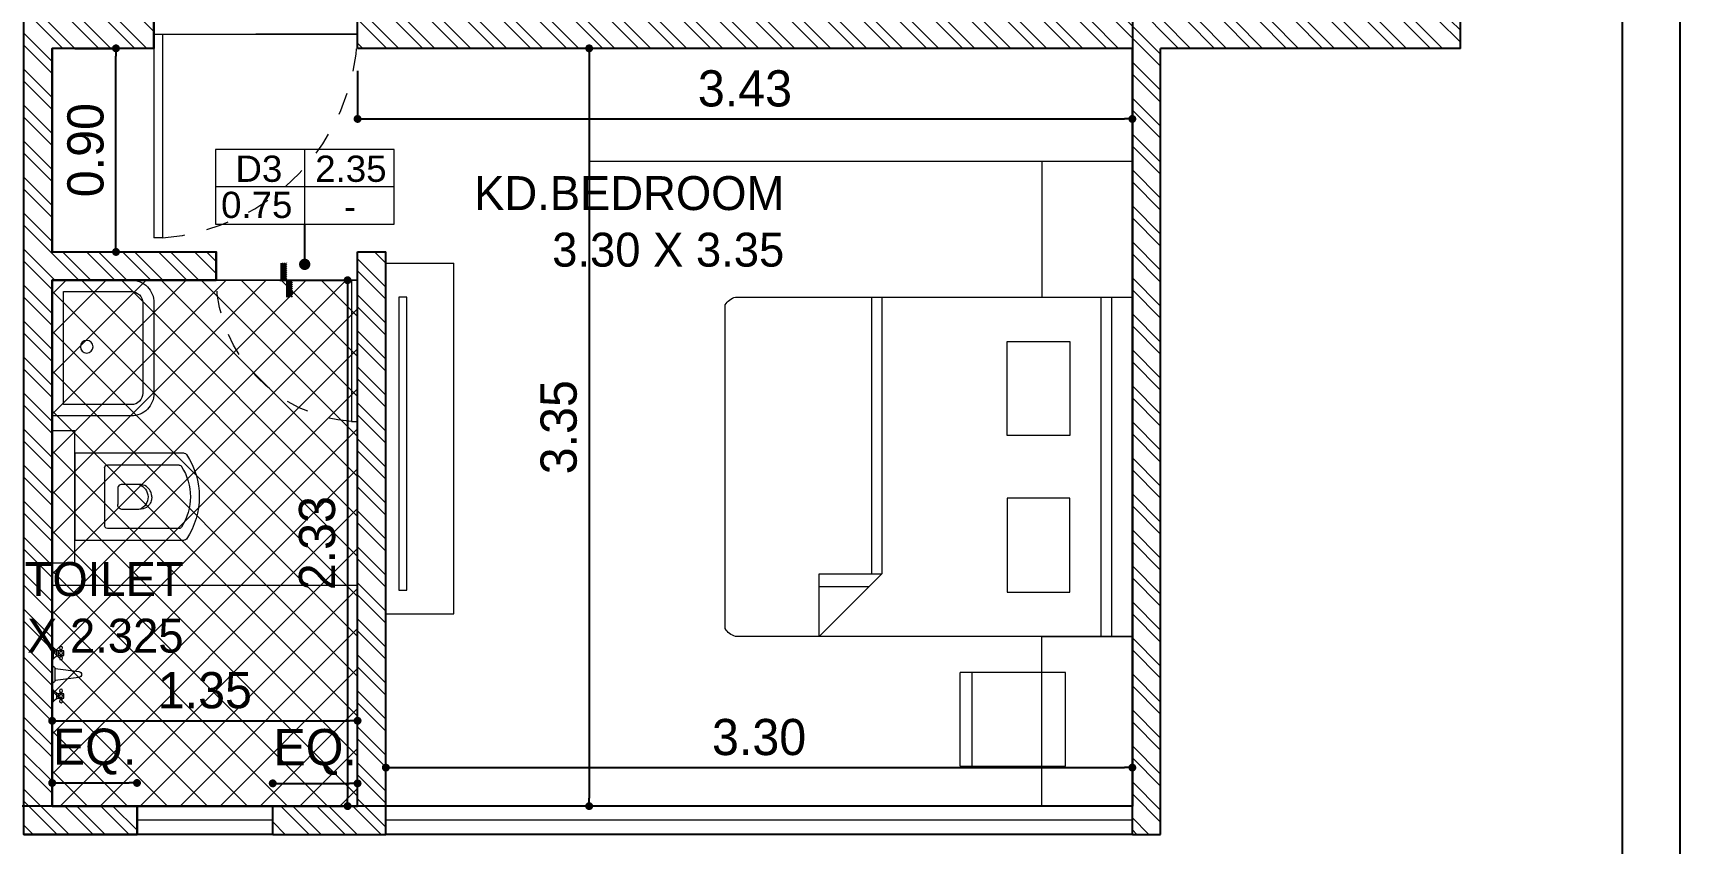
# Model space of a CAD drawing. Header units: metres. Extents: x 494 to 1845, y -666 to 1061.
# Drawn here: x 1822.23 to 1829.51, y 293.45 to 297.03 of the extents above; entities that cross this region are included whole.
import ezdxf

# ---------------------------------------------------------------- set-up
doc = ezdxf.new("R2010")
doc.units = ezdxf.units.M
doc.header["$MEASUREMENT"] = 0
doc.linetypes.add('1', pattern=[0])
doc.linetypes.add('DASHED2', pattern=[0.375, 0.25, -0.125])
doc.layers.get('Defpoints').update_dxf_attribs({"color": 12})
for name, color, linetype in [('A-AREA', 1, 'Continuous'), ('SHEET', 7, 'Continuous'), ('TILE DROP', 180, '1'), ('VDA-TEXT', 250, '1'), ('VDA-WALL BELOW', 8, 'Continuous')]:
    doc.layers.add(name, color=color, linetype=linetype)
for name, color, linetype, lineweight in [('A-Wall Hatch', 8, 'Continuous', 9), ('DIMENSION', 8, 'Continuous', 5), ('VDA-DOOR', 23, 'Continuous', 5), ('VDA-DW TAGS', 4, 'Continuous', 9), ('VDA-FURNITURE', 8, 'Continuous', 13), ('VDA-HATCH', 8, 'Continuous', 9), ('VDA-PLUMBING', 8, 'Continuous', 13), ('VDA-SLIDING DOOR', 4, 'Continuous', 9), ('VDA-WALL', 250, 'Continuous', 25), ('VDA-WINDOW', 5, 'Continuous', 9), ('VDA_FURNITURE', 8, 'Continuous', 13)]:
    doc.layers.add(name, color=color, linetype=linetype, lineweight=lineweight)
doc.styles.add('arial', font='arial.ttf', dxfattribs={"height": 0.3})
doc.styles.add('RS', font='GOTHIC.TTF')
doc.dimstyles.new('SMALL-1', dxfattribs={"dimtxt": 0.16, "dimasz": 0.035, "dimexe": 0, "dimexo": 0.1, "dimgap": 0.05, "dimtad": 1, "dimzin": 0, "dimdsep": 46, "dimtxsty": 'RS', "dimblk": 'DOT', "dimcen": 2.5, "dimclrd": 256, "dimclre": 256, "dimclrt": 5, "dimadec": 0, "dimazin": 0, "dimtfac": 1, "dimtdec": 3, "dimtofl": 0, "dimtmove": 0, "dimatfit": 3, "dimfxl": 0, "dimtolj": 1, "dimtzin": 0, "dimarcsym": 0})
pattern_1 = [(135.0000000000001, (-4.440892098500626e-16, 0.375), (-0.004419417382415919, -0.004419417382415927), [])]

# ---------------------------------------------------------------- blocks, each defined once
blk = doc.blocks.new('zw$FB86')
at = {"layer": 'VDA-FURNITURE'}
for points in [[(0, 0.4500000000007276), (0, 0.1000000000003638, 0.4142135623890781), (0.09999999999854481, 0), (0.5, 0, 0.4142135623784227), (0.5999999999985448, 0.1000000000003638), (0.5999999999985448, 0.4500000000007276)], [(0.05000000000291038, 0.4000000000014552), (0.05000000000291038, 0.09999999999672582, 0.4142135623730954), (0.09999999999854481, 0.0499999999992724), (0.5, 0.0499999999992724, 0.4142135623730952), (0.5499999999956344, 0.09999999999854481), (0.5499999999956344, 0.4000000000014552)]]:
    blk.add_lwpolyline(points, format="xyb", close=True, dxfattribs=at)
blk.add_circle((0.2941563244385179, 0.2973085056728451), 0.02777948606671998, dxfattribs=at)
blk = doc.blocks.new('zw$1B49')
at = {"layer": 'VDA-FURNITURE'}
for p, q in [((0.1172834102981142, 0.1172833973541856), (0.1042519220136455, 0.01303148863371462)), ((0.1563778760828427, 0.01303148863371462), (0.1433463877983741, 0.1172833973541856)), ((1.294392859563231e-08, 0), (0.07167320037115132, 0)), ((0.01280579613376176, 0.006515744258649647), (0.05888253347802674, 0.006515744258649647)), ((0.02606299044418847, 0.04235233785584569), (0.01954724630195415, 0.04235233785584569)), ((0.02606299044418847, 0.03583659359719604), (0.01954724630195415, 0.03583659359719604)), ((0.04836716493446147, 0.01954723289236426), (0.0235124676473788, 0.01954723289236426)), ((0.02606299044418847, 0.02606297715101391), (0.02606299044418847, 0.05212595430202782)), ((0.02606299044418847, 0.05212595430202782), (0.04561022380221402, 0.05212595430202782)), ((0.04561022380221402, 0.02606297715101391), (0.02606299044418847, 0.02606297715101391)), ((0.04561022380221402, 0.05212595430202782), (0.04561022380221402, 0.02606297715101391)), ((0.04561022380221402, 0.04235233785584569), (0.05212596794444835, 0.04235233785584569)), ((0.04561022380221402, 0.03583659359719604), (0.05212596794444835, 0.03583659359719604)), ((0.09122043372917688, 0), (0.1694093652986339, 1.164153218269348e-10)), ((0.1042519220136455, 0.01303148863371462), (0.1563778760828427, 0.01303148863371462)), ((0.1889565977253369, 1.164153218269348e-10), (0.2606297851525596, 2.328306436538696e-10)), ((0.2017623809151701, 0.006515744375064969), (0.2478391182594351, 0.006515744491480291)), ((0.2150195752255968, 0.04235233808867633), (0.2085038310833625, 0.04235233808867633)), ((0.2150195752255968, 0.03583659371361136), (0.2085038310833625, 0.03583659371361136)), ((0.2373237497158698, 0.01954723300877959), (0.2124690524287871, 0.01954723300877959)), ((0.2150195752255968, 0.02606297726742923), (0.2150195752255968, 0.05212595453485847)), ((0.2150195752255968, 0.05212595453485847), (0.2345668076522998, 0.05212595453485847)), ((0.2345668076522998, 0.02606297738384455), (0.2150195752255968, 0.02606297726742923)), ((0.2345668076522998, 0.05212595453485847), (0.2345668076522998, 0.02606297738384455)), ((0.2345668076522998, 0.04235233808867633), (0.2410825517945341, 0.04235233808867633)), ((0.2345668076522998, 0.03583659371361136), (0.2410825517945341, 0.03583659383002669))]:
    blk.add_line(p, q, dxfattribs=at)
for centre in [(0.01303150215971982, 0.03909446578472853), (0.03583660712320125, 0.03909446578472853), (0.05864171208668267, 0.03909446578472853), (0.2019880860098056, 0.03909446590114385), (0.224793190973287, 0.03909446590114385), (0.247598296868091, 0.03909446590114385)]:
    blk.add_circle(centre, 0.007284823654302127, dxfattribs=at)
for centre, radius, start, end in [((0.1303148995139054, 0.1172833973541856), 0.01303148858496634, 4.478646660041038e-08, 180.0000000447864), ((-0.009773602803761605, 0.03583659359719604), 0.03714545025915428, 285.2550999864717, 344.7449000233484), ((0.0814468170501641, 0.03583659359719604), 0.03714545025915428, 195.2551200547921, 254.7448800075654), ((0.1095638171755127, -0.005311634740792215), 0.01909713047432021, 106.1502000087727, 163.8498000219344), ((0.1510657201506547, -0.005311634624376893), 0.01909713047432021, 16.15020006410362, 73.84980008505138), ((0.1791829810463241, 0.03583659371361136), 0.03714545025915428, 285.2550999864717, 344.7449000233484), ((0.2704034018315724, 0.03583659383002669), 0.03714545025915428, 195.2551200547921, 254.7448800075654)]:
    blk.add_arc(centre, radius, start, end, dxfattribs=at)
blk = doc.blocks.new('zw$2702')
at = {"layer": 'VDA-FURNITURE'}
for p, q in [((0.5499802494960022, 0), (0.5499802476333571, 0.584986173780635)), ((0.6499802481921506, 0.5849861740134656), (0.5499802476333571, 0.584986173780635)), ((0.6499802491234732, 2.328306436538696e-10), (0.6499802481921506, 0.5849861740134656)), ((0.06626789482106688, 0.4849861727561802), (0.5499802476333571, 0.4849861738039181)), ((0.5499802476333571, 0.4849861738039181), (0.5499802485646796, 0.09999999997671694)), ((0.08852634602953913, 0.4324880581116304), (0.4059854198785615, 0.4324880588101223)), ((0.4179849887805176, 0.4204884897917509), (0.4179849887805176, 0.1644976834068075)), ((0.2097325569557142, 0.2918388803955168), (0.2097360829429817, 0.2924556011566892)), ((0.2097325569557142, 0.2916363230906427), (0.2097360829429817, 0.2910196023294702)), ((0.2097360829429817, 0.2924556011566892), (0.2098059284107876, 0.2941985074430704)), ((0.2098059284107876, 0.2941985074430704), (0.2100309964807821, 0.2969067156082019)), ((0.2100309964807821, 0.2969067156082019), (0.2105001874806476, 0.3004193421220407)), ((0.2105001874806476, 0.3004193421220407), (0.2113024063946796, 0.3045755033381283)), ((0.2113024063946796, 0.3045755033381283), (0.2125265535505605, 0.3092143153771758)), ((0.2125265535505605, 0.3092143153771758), (0.214261531138618, 0.3141748948255554)), ((0.214261531138618, 0.3141748948255554), (0.2165962422805023, 0.3192963579203933)), ((0.2165962422805023, 0.3192963579203933), (0.2196195882352185, 0.3244178210152313)), ((0.2196195882352185, 0.3244178210152313), (0.2234204721244168, 0.3293784004636109)), ((0.2234204721244168, 0.3293784004636109), (0.2280877952071023, 0.3340172126190737)), ((0.2280877952071023, 0.3340172126190737), (0.2337104606049252, 0.338173373718746)), ((0.2337104606049252, 0.338173373718746), (0.2403773705082131, 0.3416860003490001)), ((0.2403773705082131, 0.3416860003490001), (0.248177426175971, 0.3443942085141316)), ((0.248177426175971, 0.3443942085141316), (0.2571995307298494, 0.3461371148005128)), ((0.2571995307298494, 0.3461371148005128), (0.2675325863601756, 0.3467538355616853)), ((0.2675325863601756, 0.3467538355616853), (0.2780191826241207, 0.3467557415133342)), ((0.2780191826241207, 0.3467557415133342), (0.2874714464487624, 0.3467611278174445)), ((0.2874714464487624, 0.3467611278174445), (0.2959387444498134, 0.3467694973805919)), ((0.2959387444498134, 0.3467694973805919), (0.3034704441743088, 0.3467803528765216)), ((0.3034704441743088, 0.3467803528765216), (0.3101159131692839, 0.3467931972118095)), ((0.3101159131692839, 0.3467931972118095), (0.3159245171191287, 0.3468075330602005)), ((0.3159245171191287, 0.3468075330602005), (0.3209456235708785, 0.3468228633282706)), ((0.3209456235708785, 0.3468228633282706), (0.3252286000715685, 0.3468386908061802)), ((0.3252286000715685, 0.3468386908061802), (0.3288228123055887, 0.3468545182840899)), ((0.3288228123055887, 0.3468545182840899), (0.3317776278199744, 0.34686984855216)), ((0.3317776278199744, 0.34686984855216), (0.3341424141617608, 0.3468841845169663)), ((0.3341424141617608, 0.3468841845169663), (0.3359665379466605, 0.3468970287358388)), ((0.3359665379466605, 0.3468970287358388), (0.3381902633773279, 0.346916253794916)), ((0.3381902633773279, 0.346916253794916), (0.3388437426256132, 0.3469235459342599)), ((0.3388437426256132, 0.3469235459342599), (0.3397653868960333, 0.3470724488142878)), ((0.3397653868960333, 0.3470724488142878), (0.3421951776908827, 0.3472432924900204)), ((0.3421951776908827, 0.3472432924900204), (0.3456303991915775, 0.3470222798641771)), ((0.3456303991915775, 0.3470222798641771), (0.3495683355795336, 0.3459956140723079)), ((0.3495683355795336, 0.3459956140723079), (0.3535062728988123, 0.3437494980171323)), ((0.3535062728988123, 0.3437494980171323), (0.3569414934681845, 0.3398701344849542)), ((0.3569414934681845, 0.3398701344849542), (0.3583134880827856, 0.337188673322089)), ((0.3583134880827856, 0.337188673322089), (0.3593712842630339, 0.3339437264949083)), ((0.3593712842630339, 0.3339437264949083), (0.3600520447434974, 0.3300835692789406)), ((0.3600520447434974, 0.3300835692789406), (0.3602929294647765, 0.3255564770661294)), ((0.3602929294647765, 0.3262134199030697), (0.3602929294647765, 0.2587727529462427)), ((0.2097360829429817, 0.2910196023294702), (0.2098059284107876, 0.289276696043089)), ((0.2098059284107876, 0.289276696043089), (0.2100309964807821, 0.2865684878779575)), ((0.2100309964807821, 0.2865684878779575), (0.2105001884119702, 0.2830558613641188)), ((0.2105001884119702, 0.2830558613641188), (0.2113024063946796, 0.2788997001480311)), ((0.2113024063946796, 0.2788997001480311), (0.2125265535505605, 0.2742608881089836)), ((0.2125265535505605, 0.2742608881089836), (0.214261531138618, 0.2693003086606041)), ((0.214261531138618, 0.2693003086606041), (0.2165962422805023, 0.2641788455657661)), ((0.2165962422805023, 0.2641788455657661), (0.2196195882352185, 0.2590573824709281)), ((0.2196195882352185, 0.2590573824709281), (0.2234204721244168, 0.2540968030225486)), ((0.2234204721244168, 0.2540968030225486), (0.2280877952071023, 0.2494579909835011)), ((0.2280877952071023, 0.2494579909835011), (0.2337104615362477, 0.2453018297674134)), ((0.2337104615362477, 0.2453018297674134), (0.2403773705082131, 0.24178920336999)), ((0.2403773705082131, 0.24178920336999), (0.2481774271072936, 0.2390809950884432)), ((0.2481774271072936, 0.2390809950884432), (0.2571995316611719, 0.237338088802062)), ((0.2571995316611719, 0.237338088802062), (0.2675325863601756, 0.2367213681573048)), ((0.2675325863601756, 0.2367213681573048), (0.2780236706676078, 0.2367217985447496)), ((0.2780236706676078, 0.2367217985447496), (0.2874886181743932, 0.2367230148520321)), ((0.2874886181743932, 0.2367230148520321), (0.2959756257550907, 0.2367249047383666)), ((0.2959756257550907, 0.2367249047383666), (0.3035328884216142, 0.236727355979383)), ((0.3035328884216142, 0.236727355979383), (0.3102086030485225, 0.236730256350711)), ((0.3102086030485225, 0.236730256350711), (0.3160509665103746, 0.236733493511565)), ((0.3160509665103746, 0.236733493511565), (0.3211081728877616, 0.2367369552375749)), ((0.3211081728877616, 0.2367369552375749), (0.3254284199865651, 0.236740529187955)), ((0.3254284199865651, 0.236740529187955), (0.3290599037500215, 0.236744103138335)), ((0.3290599037500215, 0.236744103138335), (0.332050820121367, 0.2367475647479296)), ((0.332050820121367, 0.2367475647479296), (0.334449365043838, 0.2367508019087836)), ((0.334449365043838, 0.2367508019087836), (0.336303734460671, 0.2367537022801116)), ((0.336303734460671, 0.2367537022801116), (0.338572732413013, 0.2367580434074625)), ((0.338572732413013, 0.2367580434074625), (0.3392433824556065, 0.2367596899857745)), ((0.3392433824556065, 0.2367596899857745), (0.3401572865041089, 0.2367472226032987)), ((0.3401572865041089, 0.2367472226032987), (0.3425647087933612, 0.2369134899927303)), ((0.3498543801324558, 0.2390042450278997), (0.3537337652014685, 0.2415397411677986)), ((0.3537337652014685, 0.2415397411677986), (0.357100939618249, 0.2454759883694351)), ((0.357100939618249, 0.2454759883694351), (0.358435750247736, 0.2480648637283593)), ((0.358435750247736, 0.2480648637283593), (0.3594544718580437, 0.2511184909380972)), ((0.3594544718580437, 0.2511184909380972), (0.3600944245772553, 0.2546750580659136)), ((0.3600944245772553, 0.2546750580659136), (0.3602929294647765, 0.2587727529462427)), ((0.0885263469608617, 0.1524981135735288), (0.4059854198785615, 0.1524981142720208)), ((0.5499802485646796, 0.09999999997671694), (0.06626789575238945, 0.09999999892897904)), ((0.6499802491234732, 2.328306436538696e-10), (0.5499802494960022, 0))]:
    blk.add_line(p, q, dxfattribs=at)
for centre, radius, start, end in [((0.3392895713986945, 0.2924930856897845), 0.3392895713959484, 146.5314716852323, 213.4685283147677), ((0.06626789482106688, 0.4729866042835056), 0.01199956846898923, 90.00000178148115, 146.5314734667167), ((0.2879243318529916, 0.2924930862718611), 0.2489257321441072, 147.4567942573825, 212.5432060142842), ((0.08852634602953913, 0.4204884890568792), 0.011999569053979, 90.00000010672171, 150.4906703928836), ((0.4059854198785615, 0.4204884897553711), 0.011999569053979, 1.334021322268115e-07, 90.00000010672171), ((0.2850434205101919, 0.2912927382494672), 0.0588110275135647, 109.8583284364351, 247.3191860105703), ((0.3340704313086462, 0.2802833565147012), 0.0441938690793455, 281.0814857867093, 290.9254203467502), ((0.0885263469608617, 0.1644976825555204), 0.011999569053979, 209.5093298833318, 270.0000001067217), ((0.4059854198785615, 0.1644976832540124), 0.011999569053979, 270.0000001067217, 1.334021322268115e-07), ((0.06626789575238945, 0.1119995681438013), 0.01199956927687568, 213.4685292737154, 270.000000958813)]:
    blk.add_arc(centre, radius, start, end, dxfattribs=at)
blk = doc.blocks.new('zw$DE63')
at = {"layer": 'VDA-FURNITURE', "extrusion": (-1.507989483803639e-06, 1.204778851980319e-06, 0.9999999999981374)}
for p, q in [((0, 1.465385175775737), (1.737475395202637e-05, 0.03461594507098198)), ((1.799999579787254, 1.500022419262677), (0.04615342523902655, 1.500001120846719)), ((0.6923106350004673, 1.223085890640505), (0.4153841948136687, 1.500005604699254)), ((0.4153841948136687, 1.500005604699254), (0.4153875578194857, 1.223082527751103)), ((1.799999579787254, 1.500022419262677), (1.661538041196764, 1.500020737759769)), ((1.661538041196764, 1.500020737759769), (1.661556256935, 2.073787618428469e-05)), ((1.707710103131831, 2.129829954355955e-05), (1.707691887393594, 1.500021298183128)), ((1.800017794594169, 2.241926267743111e-05), (1.799999579787254, 1.500022419262677)), ((1.800017794594169, 2.241926267743111e-05), (1.799999579787254, 1.500022419262677)), ((0.6346176266670227, 1.280777497799136), (0.4153868574649096, 1.280774835497141)), ((1.246155807748437, 1.303861847263761), (1.523078884929419, 1.303865210153162)), ((1.246160851791501, 0.8884772319579497), (1.246155807748437, 1.303861847263761)), ((1.523078884929419, 1.303865210153162), (1.523083928972483, 0.8884805948473513)), ((0.4153875578194857, 1.223082527751103), (0.6923106350004673, 1.223085890640505)), ((0.646171641536057, 8.407281711697578e-06), (0.646156788803637, 1.223085330217145)), ((0.6923254877328873, 8.967705070972443e-06), (0.6923106350004673, 1.223085890640505)), ((1.523083928972483, 0.8884805948473513), (1.246160851791501, 0.8884772319579497)), ((1.5230872919783, 0.6115575178992003), (1.246164214797318, 0.6115541550097987)), ((1.246164214797318, 0.6115541550097987), (1.246169258840382, 0.1961695397039875)), ((1.523092336021364, 0.1961729025933892), (1.5230872919783, 0.6115575178992003)), ((1.246169258840382, 0.1961695397039875), (1.523092336021364, 0.1961729025933892)), ((0.04617164097726345, 1.120963133871555e-06), (1.800017794594169, 2.241926267743111e-05)), ((1.661556256935, 2.073787618428469e-05), (1.800017794594169, 2.241926267743111e-05))]:
    blk.add_line(p, q, dxfattribs=at)
at = {"layer": 'VDA-FURNITURE'}
for centre, start, end in [((0.0650025608483702, 1.426793432219711), 104.438611504063, 149.3025759873148), ((0.0650025608483702, 0.07320768862700788), 210.6974240127036, 255.5613884959456)]:
    blk.add_arc(centre, 0.07559534104429093, start, end, dxfattribs=at)
blk = doc.blocks.new('DFV')
at = {"layer": 'VDA_FURNITURE'}
for p, q in [((164.9829837693537, 153.5324947516458), (164.9828625957156, 153.0667231603841)), ((165.3969894979086, 153.4806346426051), (164.9829703056998, 153.4807423525929)), ((164.9829837694301, 153.5324947516458), (165.3970029616461, 153.5323870416398)), ((165.3968817879353, 153.0666154504254), (165.3970029616461, 153.5323870416398)), ((164.9828625957156, 153.0667231603841), (165.3968817879353, 153.0666154504254))]:
    blk.add_line(p, q, dxfattribs=at)
blk = doc.blocks.new('zw$F1DC')
at = {"layer": 'VDA-DOOR'}
for p, q in [((2.601322194095701e-05, 0), (2.601322339979006e-05, 0.9000000000000001)), ((2.601322192941069e-05, 0.0379718426371404), (0.9000260132219293, 0.0379718426371404)), ((2.601322194095701e-05, 0), (0.9000260132219409, 2.777222896099829e-13)), ((0.9000260132219293, 0.03797184263741812), (0.9000260132219293, 2.777222896099829e-13))]:
    blk.add_line(p, q, dxfattribs=at).dxf.unprotected_set("ltscale", 0)
at = {"layer": 'VDA-DOOR', "linetype": 'DASHED2', "ltscale": 0.3}
blk.add_arc((-0.02829771850029106, -0.03040769462445214), 0.9308387142759031, 4.212750427302682, 88.25632433435375, dxfattribs=at)
blk = doc.blocks.new('zw$AB1F')
at = {"layer": 'VDA-DOOR', "xscale": 1.111111111003124, "yscale": 1.111111111003124, "zscale": 1.111111111003124, "rotation": 90.00000000080222}
blk.add_blockref('zw$F1DC', (0.9999999967510598, -1.13686837721616e-13), dxfattribs=at)
blk = doc.blocks.new('_Dot')
at = {"color": 0, "linetype": 'ByBlock', "lineweight": -2}
blk.add_line((-0.5, 0), (-1, 0), dxfattribs=at)
at = {"color": 0, "linetype": 'ByBlock', "const_width": 0.5}
blk.add_lwpolyline([(-0.25, 0, 1), (0.25, 0, 1)], format="xyb", close=True, dxfattribs=at)
blk = doc.blocks.new('*D1143')
at = {"layer": 'Defpoints', "color": 0, "transparency": 16777216}
for p in [(-1.349999999999909, -1.024999999999977), (-1.067886276664467, -1.024999999999977), (-1.349999999999909, -1.925000000000011)]:
    blk.add_point(p, dxfattribs=at)
at = {"layer": 'DIMENSION', "lineweight": -2, "transparency": 16777216}
for p, q in [((-1.249999999999909, -1.024999999999977), (-1.067886276664467, -1.024999999999977)), ((-1.067886276664467, -1.890000000000011), (-1.067886276664467, -1.059999999999977)), ((-1.249999999999909, -1.925000000000011), (-1.067886276664467, -1.925000000000011))]:
    blk.add_line(p, q, dxfattribs=at)
at = {"layer": 'DIMENSION', "lineweight": -2, "transparency": 16777216, "xscale": 0.035, "yscale": 0.035, "zscale": 0.035}
for p, rotation in [((-1.067886276664467, -1.024999999999977), 90), ((-1.067886276664467, -1.925000000000011), 270)]:
    blk.add_blockref('_Dot', p, dxfattribs=dict(at, rotation=rotation))
at = {"layer": 'DIMENSION', "color": 5, "transparency": 16777216, "insert": (-1.201910749811986, -1.474999999999966), "char_height": 0.16, "attachment_point": 5, "rotation": 90, "style": 'RS'}
blk.add_mtext('\\A1;0.90', dxfattribs=at)
blk = doc.blocks.new('*D1144')
at = {"layer": 'Defpoints', "color": 0, "transparency": 16777216}
for p in [(-0.974999999999909, -4.272736819569502), (-1.349999999999909, -4.375), (-0.974999999999909, -4.375)]:
    blk.add_point(p, dxfattribs=at)
at = {"layer": 'DIMENSION', "lineweight": -2, "transparency": 16777216}
for p, q in [((-1.349999999999909, -4.275), (-1.349999999999909, -4.272736819569502)), ((-1.314999999999909, -4.272736819569502), (-1.009999999999909, -4.272736819569502)), ((-0.974999999999909, -4.275), (-0.974999999999909, -4.272736819569502))]:
    blk.add_line(p, q, dxfattribs=at)
at = {"layer": 'DIMENSION', "lineweight": -2, "transparency": 16777216, "xscale": 0.035, "yscale": 0.035, "zscale": 0.035, "rotation": 180}
blk.add_blockref('_Dot', (-1.349999999999909, -4.272736819569502), dxfattribs=at)
at = {"layer": 'DIMENSION', "lineweight": -2, "transparency": 16777216, "xscale": 0.035, "yscale": 0.035, "zscale": 0.035}
blk.add_blockref('_Dot', (-0.974999999999909, -4.272736819569502), dxfattribs=at)
at = {"layer": 'DIMENSION', "color": 5, "transparency": 16777216, "insert": (-1.162499999999909, -4.134415949413146), "char_height": 0.16, "attachment_point": 5, "style": 'RS'}
blk.add_mtext('\\A1;EQ.', dxfattribs=at)
blk = doc.blocks.new('*D1145')
at = {"layer": 'Defpoints', "color": 0, "transparency": 16777216}
for p in [(0, -4.274537624028312), (-0.375, -4.375139446603555), (0, -4.375139446603555)]:
    blk.add_point(p, dxfattribs=at)
at = {"layer": 'DIMENSION', "lineweight": -2, "transparency": 16777216}
for p, q in [((-0.375, -4.275139446603555), (-0.375, -4.274537624028312)), ((-0.34, -4.274537624028312), (-0.035, -4.274537624028312)), ((0, -4.275139446603555), (0, -4.274537624028312))]:
    blk.add_line(p, q, dxfattribs=at)
at = {"layer": 'DIMENSION', "lineweight": -2, "transparency": 16777216, "xscale": 0.035, "yscale": 0.035, "zscale": 0.035, "rotation": 180}
blk.add_blockref('_Dot', (-0.375, -4.274537624028312), dxfattribs=at)
at = {"layer": 'DIMENSION', "lineweight": -2, "transparency": 16777216, "xscale": 0.035, "yscale": 0.035, "zscale": 0.035}
blk.add_blockref('_Dot', (0, -4.274537624028312), dxfattribs=at)
at = {"layer": 'DIMENSION', "color": 5, "transparency": 16777216, "insert": (-0.1875, -4.136216753871956), "char_height": 0.16, "attachment_point": 5, "style": 'RS'}
blk.add_mtext('\\A1;EQ.', dxfattribs=at)
blk = doc.blocks.new('*D1146')
at = {"layer": 'Defpoints', "color": 0, "transparency": 16777216}
for p in [(-1.349999999999909, -2.326928868841492), (0, -3.997813383202583), (0, -4.375)]:
    blk.add_point(p, dxfattribs=at)
at = {"layer": 'DIMENSION', "lineweight": -2, "transparency": 16777216}
for p, q in [((-1.349999999999909, -3.697813383202583), (-1.349999999999909, -3.997813383202583)), ((-1.314999999999909, -3.997813383202583), (-0.035, -3.997813383202583)), ((0, -4.275), (0, -3.997813383202583))]:
    blk.add_line(p, q, dxfattribs=at)
at = {"layer": 'DIMENSION', "lineweight": -2, "transparency": 16777216, "xscale": 0.035, "yscale": 0.035, "zscale": 0.035, "rotation": 180}
blk.add_blockref('_Dot', (-1.349999999999909, -3.997813383202583), dxfattribs=at)
at = {"layer": 'DIMENSION', "lineweight": -2, "transparency": 16777216, "xscale": 0.035, "yscale": 0.035, "zscale": 0.035}
blk.add_blockref('_Dot', (0, -3.997813383202583), dxfattribs=at)
at = {"layer": 'DIMENSION', "color": 5, "transparency": 16777216, "insert": (-0.6749999999999545, -3.863788910055065), "char_height": 0.16, "attachment_point": 5, "style": 'RS'}
blk.add_mtext('\\A1;1.35', dxfattribs=at)
blk = doc.blocks.new('*D1147')
at = {"layer": 'Defpoints', "color": 0, "transparency": 16777216}
for p in [(-1.349954619197206, -2.049997637356228), (-1.349999999999909, -4.375139446603555), (-0.0440892370477286, -4.375139446603555)]:
    blk.add_point(p, dxfattribs=at)
at = {"layer": 'DIMENSION', "lineweight": -2, "transparency": 16777216}
for p, q in [((-0.3440892370477286, -2.049997637356228), (-0.0440892370477286, -2.049997637356228)), ((-0.0440892370477286, -2.084997637356228), (-0.0440892370477286, -4.340139446603555)), ((-0.3440892370477286, -4.375139446603555), (-0.0440892370477286, -4.375139446603555))]:
    blk.add_line(p, q, dxfattribs=at)
at = {"layer": 'DIMENSION', "lineweight": -2, "transparency": 16777216, "xscale": 0.035, "yscale": 0.035, "zscale": 0.035}
for p, rotation in [((-0.0440892370477286, -2.049997637356228), 90), ((-0.0440892370477286, -4.375139446603555), 270)]:
    blk.add_blockref('_Dot', p, dxfattribs=dict(at, rotation=rotation))
at = {"layer": 'DIMENSION', "color": 5, "transparency": 16777216, "insert": (-0.1781137101952474, -3.21256854197992), "char_height": 0.16, "attachment_point": 5, "rotation": 90, "style": 'RS'}
blk.add_mtext('\\A1;2.33', dxfattribs=at)
blk = doc.blocks.new('*D1148')
at = {"layer": 'Defpoints', "color": 0, "transparency": 16777216}
for p in [(3.424999999999955, -4.204767998993418), (0.125, -4.375), (3.424999999999955, -4.375)]:
    blk.add_point(p, dxfattribs=at)
at = {"layer": 'DIMENSION', "lineweight": -2, "transparency": 16777216}
for p, q in [((0.125, -4.275), (0.125, -4.204767998993418)), ((0.16, -4.204767998993418), (3.389999999999954, -4.204767998993418)), ((3.424999999999955, -4.275), (3.424999999999955, -4.204767998993418))]:
    blk.add_line(p, q, dxfattribs=at)
at = {"layer": 'DIMENSION', "lineweight": -2, "transparency": 16777216, "xscale": 0.035, "yscale": 0.035, "zscale": 0.035, "rotation": 180}
blk.add_blockref('_Dot', (0.125, -4.204767998993418), dxfattribs=at)
at = {"layer": 'DIMENSION', "lineweight": -2, "transparency": 16777216, "xscale": 0.035, "yscale": 0.035, "zscale": 0.035}
blk.add_blockref('_Dot', (3.424999999999955, -4.204767998993418), dxfattribs=at)
at = {"layer": 'DIMENSION', "color": 5, "transparency": 16777216, "insert": (1.774999999999977, -4.070743525845899), "char_height": 0.16, "attachment_point": 5, "style": 'RS'}
blk.add_mtext('\\A1;3.30', dxfattribs=at)
blk = doc.blocks.new('*D1149')
at = {"layer": 'Defpoints', "color": 0, "transparency": 16777216}
for p in [(3.424999999999955, -1.024999999999977), (1.02384064773787, -4.375035912938472), (3.425009244765988, -4.375035912938472)]:
    blk.add_point(p, dxfattribs=at)
at = {"layer": 'DIMENSION', "lineweight": -2, "transparency": 16777216}
for p, q in [((1.32384064773787, -1.024999999999977), (1.02384064773787, -1.024999999999977)), ((1.02384064773787, -1.059999999999977), (1.02384064773787, -4.340035912938472)), ((1.32384064773787, -4.375035912938472), (1.02384064773787, -4.375035912938472))]:
    blk.add_line(p, q, dxfattribs=at)
at = {"layer": 'DIMENSION', "lineweight": -2, "transparency": 16777216, "xscale": 0.035, "yscale": 0.035, "zscale": 0.035}
for p, rotation in [((1.02384064773787, -1.024999999999977), 90), ((1.02384064773787, -4.375035912938472), 270)]:
    blk.add_blockref('_Dot', p, dxfattribs=dict(at, rotation=rotation))
at = {"layer": 'DIMENSION', "color": 5, "transparency": 16777216, "insert": (0.8898161745903514, -2.700017956469225), "char_height": 0.16, "attachment_point": 5, "rotation": 90, "style": 'RS'}
blk.add_mtext('\\A1;3.35', dxfattribs=at)
blk = doc.blocks.new('*D1150')
at = {"layer": 'Defpoints', "color": 0, "transparency": 16777216}
for p in [(0, -1.024999999999977), (3.424999999999955, -1.024999999999977), (3.424999999999955, -1.337077204073637)]:
    blk.add_point(p, dxfattribs=at)
at = {"layer": 'DIMENSION', "lineweight": -2, "transparency": 16777216}
for p, q in [((0, -1.124999999999977), (0, -1.337077204073637)), ((3.424999999999955, -1.124999999999977), (3.424999999999955, -1.337077204073637)), ((0.035, -1.337077204073637), (3.389999999999954, -1.337077204073637))]:
    blk.add_line(p, q, dxfattribs=at)
at = {"layer": 'DIMENSION', "lineweight": -2, "transparency": 16777216, "xscale": 0.035, "yscale": 0.035, "zscale": 0.035, "rotation": 180}
blk.add_blockref('_Dot', (0, -1.337077204073637), dxfattribs=at)
at = {"layer": 'DIMENSION', "lineweight": -2, "transparency": 16777216, "xscale": 0.035, "yscale": 0.035, "zscale": 0.035}
blk.add_blockref('_Dot', (3.424999999999955, -1.337077204073637), dxfattribs=at)
at = {"layer": 'DIMENSION', "color": 5, "transparency": 16777216, "insert": (1.712499999999977, -1.203052730926118), "char_height": 0.16, "attachment_point": 5, "style": 'RS'}
blk.add_mtext('\\A1;3.43', dxfattribs=at)
blk = doc.blocks.new('D3 F')
at = {"layer": 'VDA-DW TAGS'}
for p, q in [((1526.935698725297, 319.900243490464), (1526.935698725297, 320.2311180801943)), ((1527.330438929049, 320.0656807853292), (1526.540698725297, 320.0656807853292))]:
    blk.add_line(p, q, dxfattribs=at)
blk.add_lwpolyline([(1527.330438929049, 320.2311180801943), (1526.540698725297, 320.2311180801943), (1526.540698725297, 319.900243490464), (1527.330438929049, 319.900243490464)], close=True, dxfattribs=at)
at = {"layer": 'VDA-DW TAGS', "char_height": 0.1159809851405905, "attachment_point": 8, "style": 'arial'}
for s, insert, width in [('D3', (1526.732992233722, 320.0863422047213), 0.2822932409837917), ('2.35', (1527.139815118083, 320.0863422047213), 0.2822932409837917), ('0.75', (1526.723475923491, 319.9265632193317), 0.275840167237977), ('-', (1527.135912967001, 319.9209049098562), 0.3661736348513708)]:
    blk.add_mtext(s, dxfattribs=dict(at, insert=insert, width=width))
blk = doc.blocks.new('TT-level diff-flat-14')
at = {"layer": 'TILE DROP'}
h = blk.add_hatch(dxfattribs=at)
h.set_pattern_fill('ANSI31', color=256, scale=0.05, angle=90.00000000000006, style=0)
h.set_pattern_definition(pattern_1)
h.paths.add_polyline_path([(-0.07499999999998863, 0.02500000000000568), (-0.07499999999998863, 0), (0, 0), (0, 0.02500000000000568)])
h = blk.add_hatch(dxfattribs=at)
h.set_pattern_fill('ANSI31', color=256, scale=0.05, angle=90.00000000000006, style=0)
h.set_pattern_definition(pattern_1)
h.paths.add_polyline_path([(0, 0), (0, -0.02500000000000568), (0.07499999999998863, -0.02500000000000568), (0.07499999999998863, 0)])
for points in [[(0, 0), (-0.07499999999998863, 0)], [(0.07499999999998863, -0.02500000000000568), (0, -0.02500000000000568), (0, 0), (-0.07499999999998863, 0)]]:
    blk.add_lwpolyline(points, dxfattribs=at)
blk = doc.blocks.new('SDFDSFD')
at = {"layer": 'A-Wall Hatch', "ltscale": 0.1}
h = blk.add_hatch(dxfattribs=at)
h.set_pattern_fill('ANSI32', color=256, scale=0.3, angle=270)
h.set_pattern_definition([(315, (-5.76940198055172, -2.326928868841492), (0.07954951288348662, 0.07954951288348659), []), (315, (-5.76940198055172, -2.379961877341486), (0.07954951288348662, 0.07954951288348659), [])])
h.paths.add_polyline_path([(-3.575000000000045, 2.575000000000045), (-5.244999999999891, 2.575000000000045), (-5.244999999999891, 5.250000000000057), (-1.349999999999909, 5.250000000000057), (-1.349999999999909, 5.375000000000057), (-6.8449999999998, 5.375000000000057), (-6.8449999999998, 5.250000000000057), (-5.369999999999891, 5.250000000000057), (-5.369999999999891, 4.050000000000068), (-5.7199999999998, 4.050000000000068), (-5.7199999999998, 3.925000000000068), (-5.369999999999891, 3.925000000000068), (-5.369999999999891, 2.575000000000045), (-5.7199999999998, 2.575000000000045), (-5.7199999999998, 2.450000000000045), (-3.575000000000045, 2.450000000000045)])
h.paths.add_polyline_path([(-7.7199999999998, -2.949999999999989), (-7.7199999999998, -0.8999999999999773), (-6.8449999999998, -0.8999999999999773), (-6.8449999999998, 4.050000000000068), (-6.7199999999998, 4.050000000000068), (-6.7199999999998, -0.8999999999999773), (-6.449999999999863, -0.8999999999999773), (-6.449999999999863, -1.024999999999977), (-7.5949999999998, -1.024999999999977), (-7.5949999999998, -2.949999999999989)])
h.paths.add_polyline_path([(-2.375, -0.8999999999999773), (-4.649999999999864, -0.8999999999999773), (-4.649999999999864, -4.5), (-4.524999999999864, -4.5), (-4.524999999999864, -1.024999999999977), (-2.375, -1.024999999999977)])
h.paths.add_polyline_path([(-0.974999999999909, 2.999860553396445), (-0.9809027286516994, 2.999860553396445), (-1.349999999999909, 3), (-1.349999999999909, 4.050000000000068), (-1.474999999999909, 4.050000000000068), (-1.474999999999909, 3), (-2.375, 3), (-2.375, 2.450000000000045), (-2.25, 2.450000000000045), (-2.25, 2.875), (-1.474999999999909, 2.875), (-1.474999999999909, 0), (-1.349999999999909, 0), (-1.349999999999909, 0.8000000000000114), (-0.625, 0.8000000000000114), (-0.625, 0.9250000000000114), (-1.349999999999909, 0.9250000000000114), (-1.349999999999909, 2.875), (-0.974999999999909, 2.875)])
h.paths.add_polyline_path([(2.674999999999955, 3), (1.024999999999864, 3), (1.024999999999864, 4.350000000000023), (1.974999999999909, 4.350000000000023), (1.974999999999909, 4.474860553396468), (0.8999999999998636, 4.475000000000023), (0.8999999999998636, 3), (-0.375, 3), (-0.375, 2.875), (2.674999999999955, 2.875)])
h.paths.add_polyline_path([(-0.625, -1.925000000000011), (-1.349999999999909, -1.925000000000011), (-1.349999999999909, -1.024999999999977), (-0.900000000000091, -1.024999999999977), (-0.900000000000091, -0.8999999999999773), (-1.474999999999909, -0.8999999999999773), (-1.474999999999909, -4.5), (-0.974999999999909, -4.5), (-0.974999999999909, -4.375139446603555), (-0.9809027286516994, -4.375139446603555), (-1.349999999999909, -4.375), (-1.349999999999909, -2.050000003470643), (-0.625, -2.050000000000011)])
h.paths.add_polyline_path([(3.549999999999955, 4.475000000000023), (2.574999999999818, 4.475000000000023), (2.574999999999818, 4.350000000000023), (3.424999999999955, 4.350000000000023), (3.424999999999955, 3), (3.549999999999955, 3)])
h.paths.add_polyline_path([(0.125, -1.925000000000011), (0, -1.925000000000011), (0, -4.375), (-0.375, -4.375), (-0.375, -4.5), (0.125, -4.5)])
h.paths.add_polyline_path([(0.125, 2.875), (0, 2.875), (0, 0), (0.125, 0)])
h.paths.add_polyline_path([(4.875, 3), (3.549999999999955, 3), (3.549999999999955, 2.875), (4.875, 2.875)])
h.paths.add_polyline_path([(3.549999999999955, 3), (3.424999999999955, 3), (3.424999999999955, 2.875), (3.549999999999955, 2.875)])
h.paths.add_polyline_path([(3.549999999999955, 0.112500000000017), (3.424999999999955, 0.1125000000000171), (3.424999999999955, -0.8999999999999773), (0, -0.8999999999999773), (0, -1.024999999999977), (3.424999999999955, -1.024999999999977), (3.424999999999955, -4.5), (3.549999999999955, -4.5), (3.549999999999955, -1.024999999999977), (4.875, -1.024999999999977), (4.875, -0.8999999999999773), (3.549999999999955, -0.8999999999999773)])
h.paths.add_polyline_path([(3.424999999999955, 1.912500000000017), (3.549999999999955, 1.912500000000017), (3.549999999999955, 2.875), (3.424999999999955, 2.875)])
at = {"layer": 'VDA-HATCH'}
h = blk.add_hatch(dxfattribs=at)
h.set_pattern_fill('ANSI37', color=43)
h.set_pattern_definition([(45, (-42536.25676201939, 14913.54794713638), (-0.08838834764831846, 0.08838834764831846), []), (135, (-42536.25676201939, 14913.54794713638), (-0.08838834764831845, -0.08838834764831843), [])])
h.paths.add_polyline_path([(1.024999999999864, 3), (3.425000000028149, 3), (3.425000000028149, 4.350000000000023), (1.024999999999864, 4.350000000000023)])
h.paths.add_polyline_path([(-1.349954619197206, -2.050000003525213), (0, -2.050000003525213), (0, -4.375139446603555), (-1.349954619197206, -4.375139446603555)])
h.paths.add_polyline_path([(0, 2.875), (-1.349999999999909, 2.875), (-1.349999999999909, 0.9250000000000114), (0, 0.9250000000000114)])
blk.add_lwpolyline([(-1.474999999999909, -0.8999999999999773), (-0.900000000000091, -0.8999999999999773), (-0.900000000000091, -1.024999999999977), (-1.349999999999909, -1.024999999999977), (-1.349999999999909, -1.925000000000011), (-0.625, -1.925000000000011), (-0.625, -2.050000000000011), (-1.349954619197206, -2.050000003470416), (-1.349999999999909, -4.375), (-0.974999999999909, -4.375), (-0.974999999999909, -4.5), (-1.474999999999909, -4.5), (-1.474999999999909, -0.8999999999999773)])
at = {"layer": 'A-AREA'}
blk.add_lwpolyline([(-1.474999999999909, 5.250000000000057), (-1.474999999999909, 2.875), (1.024999999999864, 2.875), (1.024999999999864, 4.350000000000023), (3.425000000028149, 4.34999589387229), (3.424999999999955, 2.875), (4.75, 2.875), (4.75, -0.8999999999999773), (3.425065773919869, -0.8999986045160426), (3.424999999999955, -4.375), (-4.524999414097238, -4.37504520146598), (-4.524999999999864, -2.824999999999989), (-7.5949999999998, -2.824999999999989), (-7.5949999999998, -1.024999999999977), (-6.7199999999998, -1.024999999999977)], dxfattribs=at)
at = {"layer": 'VDA-DOOR'}
for p, q in [((-0.900000000000091, -0.9624999999999773), (0, -0.95883405927475)), ((-0.6249999997007762, -2.050018039877671), (2.992237568832934e-10, -2.050018039877671))]:
    blk.add_line(p, q, dxfattribs=at)
at = {"layer": 'VDA-FURNITURE', "extrusion": (4.368272014304201e-06, 5.8104550666431e-06, 0.9999999999735785)}
for p, q in [((1.024959716000922, -1.025017350906978), (1.024962739445073, -1.525017350896064)), ((3.425013432214655, -1.525004652549228), (1.024962739445073, -1.525017350896064)), ((0.1249747209885754, -1.975005180198764), (0.4249747209842099, -1.975005178448896)), ((0.4249747297371869, -3.525005178320839), (0.4249747209842099, -1.975005178448896)), ((-5.283709469949827e-09, -3.399997600880681), (-1.350000007203107, -3.399997594437821)), ((0.1249747297415524, -3.525005180070707), (0.4249747297371869, -3.525005178320839))]:
    blk.add_line(p, q, dxfattribs=at)
at = {"layer": 'VDA-FURNITURE', "extrusion": (4.368272014304201e-06, 5.8104550666431e-06, 0.9999999999735785), "elevation": -2.492014426936848e-06}
for points in [[(3.025009115279545, -2.124989567010516), (3.425009114968134, -2.124989565096939), (3.425008077816756, -1.525006767030163), (3.025008078135443, -1.52500676894374)], [(0.1828532678721331, -3.420570860077305), (0.2175009950390177, -3.420570859917234), (0.2175009890872843, -2.12470195716628), (0.1828532619349517, -2.124701957326351)], [(3.025009122439087, -3.625023569845098), (3.4250091221204, -3.625023567931521), (3.425009244698458, -4.375035912997873), (3.025009245024421, -4.375035914904174)]]:
    blk.add_lwpolyline(points, close=True, dxfattribs=at)
at = {"layer": 'VDA-SLIDING DOOR'}
blk.add_line((3.424999999999955, -4.4375), (0.125, -4.4375), dxfattribs=at)
at = {"layer": 'VDA-WALL'}
for p, q in [((-0.900000000000091, -1.024999999999977), (-0.900000000000091, -0.8999999999999773)), ((0, -1.024999999999977), (0, -0.8999999999999773)), ((4.875, -1.024999999999977), (4.875, -0.8999999999999773)), ((-1.349999999999909, -1.925000000000011), (-1.349999999999909, -1.024999999999977)), ((-0.900000000000091, -1.024999999999977), (-1.349999999999909, -1.024999999999977)), ((3.424999999999955, -1.024999999999977), (0, -1.024999999999977)), ((3.424999999999955, -4.5), (3.424999999999955, -1.024999999999977)), ((3.549999999999955, -4.5), (3.549999999999955, -1.024999999999977)), ((4.875, -1.024999999999977), (3.549999999999955, -1.024999999999977)), ((-1.349999999999909, -1.925000000000011), (-0.625, -1.925000000000011)), ((-0.625, -2.050000000000011), (-0.625, -1.925000000000011)), ((0, -4.375), (0, -1.925000000000011)), ((0, -1.925000000000011), (0.125, -1.925000000000011)), ((0.125, -4.5), (0.125, -1.925000000000011)), ((-1.349999999999909, -4.375), (-1.349999999999909, -2.050000000000011)), ((-1.349999999999909, -2.050000000000011), (-0.625, -2.050000000000011)), ((-1.349999999999909, -4.375), (-0.974999999999909, -4.375)), ((-0.974999999999909, -4.5), (-0.974999999999909, -4.375)), ((-0.375, -4.375), (0, -4.375)), ((-0.375, -4.5), (-0.375, -4.375)), ((-1.474999999999909, -4.5), (-0.974999999999909, -4.5)), ((-0.375, -4.5), (0.125, -4.5)), ((3.424999999999955, -4.5), (3.549999999999955, -4.5))]:
    blk.add_line(p, q, dxfattribs=at)
at = {"layer": 'VDA-WALL BELOW'}
for p, q in [((-0.9809027286516994, -4.375139446603555), (-0.375, -4.375139446603555)), ((3.424999999999955, -4.375), (0.125, -4.375)), ((-0.375, -4.5), (-0.974999999999909, -4.5)), ((3.424999999999955, -4.5), (0.125, -4.5))]:
    blk.add_line(p, q, dxfattribs=at)
at = {"layer": 'VDA-WINDOW'}
blk.add_line((-0.375, -4.4375), (-0.974999999999909, -4.4375), dxfattribs=at)
at = {"xscale": -1, "rotation": 270}
blk.add_blockref('TT-level diff-flat-14', (-0.3125003563936843, -2.050036104395701, 0.0001903834058416051), dxfattribs=at)
at = {"layer": 'VDA-DOOR', "extrusion": (0.0003046095345934611, 0.0001294728292490783, 0.9999999452249076), "xscale": 0.9000002890170382, "yscale": 0.9000002890170382, "zscale": 0.9000002890170382, "rotation": 179.9999977404057}
blk.add_blockref('zw$AB1F', (-1.080835131566718e-05, -0.9625223491671491, -0.0001246237851336209), dxfattribs=at)
at = {"layer": 'VDA-DOOR', "extrusion": (-0.0003046095345934809, 0.0001294728292490316, 0.9999999452249075), "xscale": -0.6249926852213523, "yscale": 0.6249926852213521, "zscale": 0.6249926852213519, "rotation": 180.0000022596031}
blk.add_blockref('zw$AB1F', (-0.6249966535104325, -2.050000007466692, -7.503935137987902e-05), dxfattribs=at)
at = {"layer": 'VDA-FURNITURE', "extrusion": (4.368272014304201e-06, 5.8104550666431e-06, 0.9999999999735786), "xscale": -1}
for name, p, rotation in [('zw$DE63', (1.62500042928805, -2.125006014674428, -5.248808066021838e-06), 180.0000002733123), ('zw$1B49', (-1.350000900721932, -3.923588854715719, -2.869500789485488e-05), 270.0000002737258)]:
    blk.add_blockref(name, p, dxfattribs=dict(at, rotation=rotation))
at = {"layer": 'VDA-FURNITURE', "lineweight": 0, "extrusion": (4.388340744157805e-06, 0.0001176154741816322, 0.9999999930736715), "xscale": 1.000054247983936, "yscale": 1.000054247983936, "zscale": 1.000054247983936, "rotation": 90.01490589319194}
blk.add_blockref('DFV', (156.2478828034101, -169.1507777935283, -0.01920908011619739), dxfattribs=at)
at = {"layer": 'VDA-HATCH'}
blk.add_blockref('D3 F', (-1527.16923411019, -321.7031287591801, -0.0001370777005340531), dxfattribs=at)
at = {"layer": 'VDA-PLUMBING', "extrusion": (4.368272014304201e-06, 5.8104550666431e-06, 0.9999999999735786), "xscale": -1}
for name, p, rotation in [('zw$FB86', (-0.8999546191924394, -2.049997635148962, -1.584266572329108e-05), 90.00000027372593), ('zw$2702', (-0.7000197612314027, -3.299997597938411, -2.223236449575616e-05), 2.735316719381049e-07)]:
    blk.add_blockref(name, p, dxfattribs=dict(at, rotation=rotation))
at = {"layer": 'VDA-TEXT', "extrusion": (4.368272014304201e-06, 5.8104550666431e-06, 0.9999999999735785), "char_height": 0.15, "width": 1.314504061156185e-11, "attachment_point": 9, "style": 'arial'}
for s, insert, text_direction in [('\\pi0.66980;{\\fCentury Gothic|b0|i0|c0|p34;KD.BEDROOM  }\\P\\pi0.85059;{\\fCentury Gothic|b0|i0|c0|p34;3.30 X 3.35}', (1.886258120693583, -1.99213366584803), (0.9999999999904591, -3.819167204646539e-14, -4.368272014377718e-06)), ('\\pi0.64650;{\\fCentury Gothic|b0|i0|c0|p34;KD.TOILET  }\\P\\pi0.53520;{\\fCentury Gothic|b0|i0|c0|p34;1.35 X 2.325}', (-0.7691862145222785, -3.698609217804801), (0.9999999999904591, -3.794674268663798e-14, -4.36827201437772e-06))]:
    blk.add_mtext(s, dxfattribs=dict(at, insert=insert, text_direction=text_direction))
at = {"layer": 'DIMENSION'}
for base, p1, p2, picture, middle in [((-1.067886276664467, -1.024999999999977), (-1.349999999999909, -1.925000000000011), (-1.349999999999909, -1.024999999999977), '*D1143', (-1.067886276664467, -1.474999999999966)), ((-0.0440892370477286, -4.375139446603555), (-1.349954619197206, -2.049997637356228, 1.965722418964795e-06), (-1.349999999999909, -4.375139446603555), '*D1147', (-0.0440892370477286, -3.21256854197992))]:
    dim = blk.add_linear_dim(base=base, p1=p1, p2=p2, angle=90, dimstyle='SMALL-1', dxfattribs=at)
    dim.commit()
    dim.dimension.update_dxf_attribs({"geometry": picture, "text_midpoint": middle, "dimtype": 160})
dim = blk.add_linear_dim(base=(1.02384064773787, -4.375035912938472), p1=(3.424999999999955, -1.024999999999977), p2=(3.425009244765988, -4.375035912938472, 7.967563127706629e-06), angle=90, dimstyle='SMALL-1', dxfattribs=at)
dim.commit()
dim.dimension.update_dxf_attribs({"geometry": '*D1149', "text_midpoint": (0.8898161745903514, -2.700017956469225)})
for base, p1, p2, picture, middle in [((3.424999999999955, -1.337077204073637), (0, -1.024999999999977), (3.424999999999955, -1.024999999999977), '*D1150', (1.712499999999977, -1.203052730926118)), ((0, -3.997813383202583), (-1.349999999999909, -2.326928868841492), (0, -4.375), '*D1146', (-0.6749999999999545, -3.863788910055065)), ((3.424999999999955, -4.204767998993418), (0.125, -4.375), (3.424999999999955, -4.375), '*D1148', (1.774999999999977, -4.070743525845899))]:
    dim = blk.add_linear_dim(base=base, p1=p1, p2=p2, dimstyle='SMALL-1', dxfattribs=at)
    dim.commit()
    dim.dimension.update_dxf_attribs({"geometry": picture, "text_midpoint": middle})
for base, p1, p2, picture, middle in [((-0.974999999999909, -4.272736819569502), (-1.349999999999909, -4.375), (-0.974999999999909, -4.375), '*D1144', (-1.162499999999909, -4.272736819569502)), ((0, -4.274537624028312), (-0.375, -4.375139446603555), (0, -4.375139446603555), '*D1145', (-0.1875, -4.274537624028312))]:
    dim = blk.add_linear_dim(base=base, p1=p1, p2=p2, text='EQ.', dimstyle='SMALL-1', dxfattribs=at)
    dim.commit()
    dim.dimension.update_dxf_attribs({"geometry": picture, "text_midpoint": middle, "dimtype": 160})
blk.add_leader([(-0.2336652830169896, -1.979866418744336, -0.0001370777005340531), (-0.2336652830169896, -1.802885268716068, -0.0001370777005340531)], dimstyle='SMALL-1', override={"dimasz": 0.05, "dimclrd": 4, "dimldrblk": 'Dot'}, dxfattribs=at)

msp = doc.modelspace()

# ---------------------------------------------------------------- linework, layer by layer
at = {"layer": 'SHEET'}
for points in [[(1829.50857305171, 306.925037988684), (1815.200202913891, 306.925037988684), (1815.200202913891, 286.6889145083274), (1829.50857305171, 286.6889145083274)], [(1829.254402709146, 306.670867646195), (1815.454373256454, 306.670867646195), (1815.454373256454, 286.9430848508164), (1829.254402709146, 286.9430848508164)]]:
    msp.add_lwpolyline(points, close=True, dxfattribs=at)

# ---------------------------------------------------------------- block references
msp.add_blockref('SDFDSFD', (1823.662410879077, 297.9879593058598))

doc.saveas('drawing.dxf')
